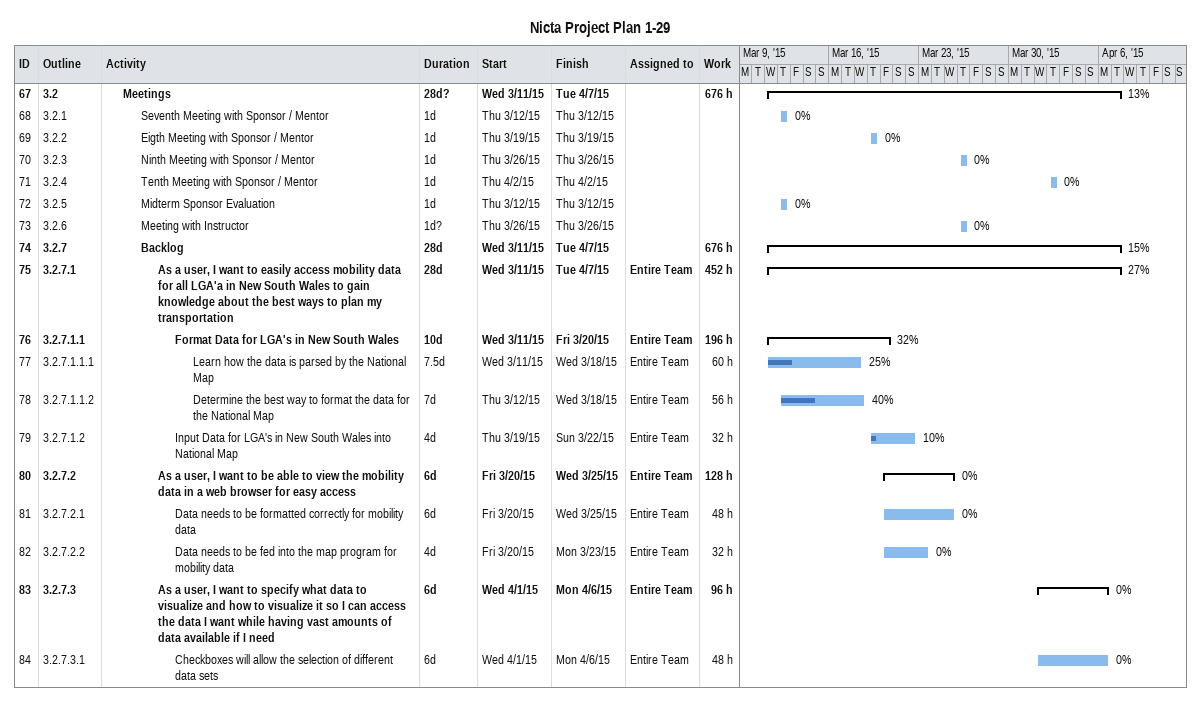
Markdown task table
Nicta Project Plan 1-29

| ID | WBS | Task | Duration | Start | Finish | Resources | % complete | Work (h) |
|---|---|---|---|---|---|---|---|---|
| 67 | 3.2 | **Meetings** | 28d? | 2015-03-11 | 2015-04-07 |  | 13 | 676 |
| 68 | 3.2.1 | Seventh Meeting with Sponsor / Mentor | 1d | 2015-03-12 | 2015-03-12 |  | 0 |  |
| 69 | 3.2.2 | Eigth Meeting with Sponsor / Mentor | 1d | 2015-03-19 | 2015-03-19 |  | 0 |  |
| 70 | 3.2.3 | Ninth Meeting with Sponsor / Mentor | 1d | 2015-03-26 | 2015-03-26 |  | 0 |  |
| 71 | 3.2.4 | Tenth Meeting with Sponsor / Mentor | 1d | 2015-04-02 | 2015-04-02 |  | 0 |  |
| 72 | 3.2.5 | Midterm Sponsor Evaluation | 1d | 2015-03-12 | 2015-03-12 |  | 0 |  |
| 73 | 3.2.6 | Meeting with Instructor | 1d? | 2015-03-26 | 2015-03-26 |  | 0 |  |
| 74 | 3.2.7 | **Backlog** | 28d | 2015-03-11 | 2015-04-07 |  | 15 | 676 |
| 75 | 3.2.7.1 | **As a user, I want to easily access mobility data for all LGA'a in New South Wales to gain knowledge about the best ways to plan my transportation** | 28d | 2015-03-11 | 2015-04-07 | Entire Team | 27 | 452 |
| 76 | 3.2.7.1.1 | **Format Data for LGA's in New South Wales** | 10d | 2015-03-11 | 2015-03-20 | Entire Team | 32 | 196 |
| 77 | 3.2.7.1.1.1 | Learn how the data is parsed by the National Map | 7.5d | 2015-03-11 | 2015-03-18 | Entire Team | 25 | 60 |
| 78 | 3.2.7.1.1.2 | Determine the best way to format the data for the National Map | 7d | 2015-03-12 | 2015-03-18 | Entire Team | 40 | 56 |
| 79 | 3.2.7.1.2 | Input Data for LGA's in New South Wales into National Map | 4d | 2015-03-19 | 2015-03-22 | Entire Team | 10 | 32 |
| 80 | 3.2.7.2 | **As a user, I want to be able to view the mobility data in a web browser for easy access** | 6d | 2015-03-20 | 2015-03-25 | Entire Team | 0 | 128 |
| 81 | 3.2.7.2.1 | Data needs to be formatted correctly for mobility data | 6d | 2015-03-20 | 2015-03-25 | Entire Team | 0 | 48 |
| 82 | 3.2.7.2.2 | Data needs to be fed into the map program for mobility data | 4d | 2015-03-20 | 2015-03-23 | Entire Team | 0 | 32 |
| 83 | 3.2.7.3 | **As a user, I want to specify what data to visualize and how to visualize it so I can access the data I want while having vast amounts of data available if I need** | 6d | 2015-04-01 | 2015-04-06 | Entire Team | 0 | 96 |
| 84 | 3.2.7.3.1 | Checkboxes will allow the selection of different data sets | 6d | 2015-04-01 | 2015-04-06 | Entire Team | 0 | 48 |
